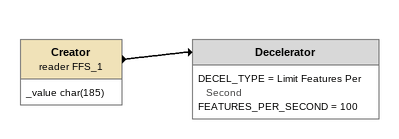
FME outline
Creator (reader FFS_1)
    attributes: _value char(185)
    -> Decelerator
Decelerator
    DECEL_TYPE = Limit Features Per Second
    FEATURES_PER_SECOND = 100
